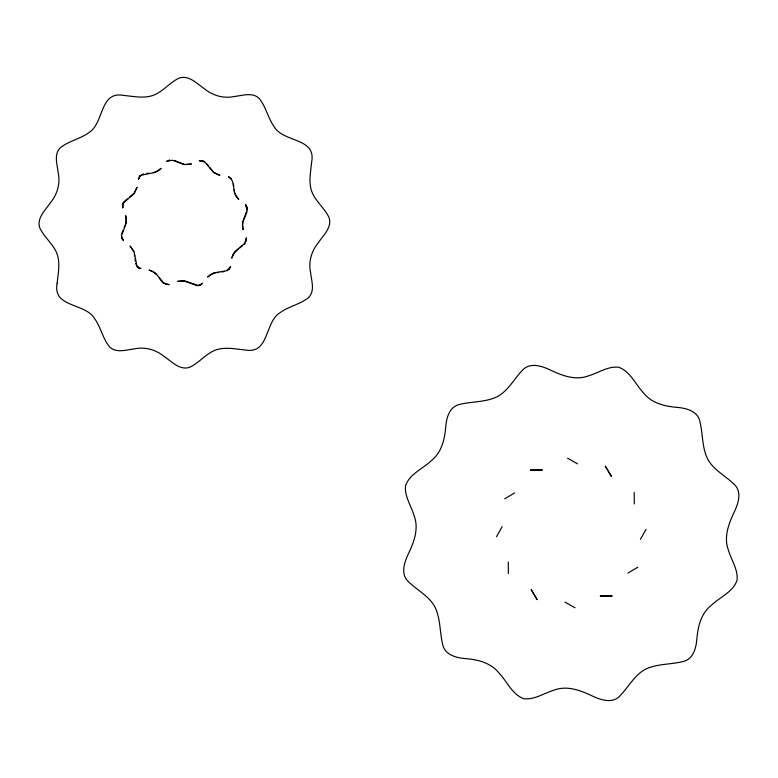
<?xml version="1.0" encoding="UTF-8"?>
<svg xmlns="http://www.w3.org/2000/svg" width="778" height="778" viewBox="0 0 778 778"><rect width="100%" height="100%" fill="white"/><g stroke="black" fill="none" stroke-linecap="round" stroke-linejoin="round"><path stroke-width="1.17" d="M246.169 241.345C245.498 237.611 248.094 234.703 244.35 243.67L234.674 251.741L231.718 258.131L233.099 254.328L238.087 249.223M125.686 223.724L126.406 219.639L125.696 215.662L126.337 222.673L121.981 234.499C119.773 235.112 125.735 244.039 122.282 238.875M243.106 221.652L242.396 225.737L243.096 229.724L242.464 222.712L246.811 210.887C248.056 208.027 242.794 198.478 247.414 209.797M121.747 233.604L122.982 230.58M124.217 227.565L125.462 224.541M243.339 220.845L247.044 211.781M502.16 526.638L496.52 536.694M640.411 539.349L646.061 529.303M244.107 244.564L245.42 243.028M127.271 198.818L123.381 202.348L122.603 204.351L122.866 208.047L122.661 204.692L123.391 203.019L134.127 193.644L137.074 187.255L134.244 193.051L129.848 196.824M239.809 247.89L242.386 245.897M227.069 270.812C234.285 261.457 228.995 270.219 225.824 270.841L213.415 272.981L207.658 277.046L210.75 274.44L215.467 272.806M514.598 492.931L504.689 498.815M627.972 573.055L637.892 567.181M169.672 159.869C166.764 162.31 162.962 161.523 172.59 160.278L184.415 164.625L191.427 163.993L185.806 164.528M143.619 173.893L140.234 175.643L138.426 179.241L139.923 176.236L141.401 175.147L155.386 172.395L161.134 168.34L158.041 170.946L153.324 172.57M146.857 173.445L149.016 173.154M216.547 272.66L218.706 272.368M221.934 271.93L224.093 271.639M165.743 284.456C169.478 283.795 172.385 286.382 163.409 282.647L155.347 272.961L148.958 270.015L152.76 271.386L156.534 274.653M182.548 163.75L184.989 164.44M174.496 160.453L181.537 163.341M204.74 161.668C193.022 160.103 203.262 160.297 205.382 162.738L213.444 172.415L219.834 175.371L214.038 172.531M577.636 463.873L567.59 458.223M564.935 602.114L574.981 607.764M231.445 178.522C227.876 177.238 226.651 173.533 232.544 181.264L234.693 193.673L238.749 199.431L236.142 196.338L234.723 192.438M162.524 282.404L164.061 283.707M213.444 171.928L209.603 167.28M206.938 163.837L208.271 165.558M159.198 278.096L161.853 281.539M121.572 237.416L122.418 239.167L121.387 235.588M133.651 251.313L130.043 245.955L134.108 251.702L136.85 265.687L137.939 267.165L140.954 268.663L137.356 266.854L135.596 263.47M233.488 184.075L233.789 186.224M234.227 189.462L234.518 191.621M134.283 253.764L134.575 255.913M135.012 259.152L135.304 261.311M634.323 503.94L634.196 492.406M508.248 562.056L508.384 573.581M57.134 283.367C52.369 307.855 85.21 302.7 94.517 318.503C100.897 327.285 102.686 338.595 109.64 346.978C116.399 353.455 126.328 349.769 134.438 348.894C145.039 346.58 155.989 349.721 164.294 356.557C171.734 361.498 179.63 370.571 189.482 367.352C198.059 363.443 204.147 355.77 212.482 351.423C222.625 346.103 234.285 348.943 245.08 349.954C269.558 354.719 264.413 321.878 280.216 312.571C288.988 306.192 300.298 304.402 308.691 297.449C315.158 290.69 311.472 280.761 310.607 272.65C308.292 262.05 311.424 251.1 318.27 242.794C323.21 235.355 332.274 227.458 329.065 217.607C325.146 209.029 317.473 202.941 313.126 194.607C307.816 184.464 310.646 172.804 311.657 162.009C316.432 137.531 283.581 142.675 274.274 126.872C267.895 118.1 266.105 106.79 259.152 98.398C252.403 91.93 242.464 95.606 234.363 96.482C223.763 98.796 212.812 95.665 204.507 88.818C197.067 83.878 189.161 74.814 179.31 78.024C170.742 81.943 164.644 89.616 156.32 93.963C146.176 99.273 134.506 96.443 123.721 95.431C99.234 90.656 104.388 123.508 88.585 132.814C79.803 139.194 68.493 140.983 60.11 147.937C53.633 154.686 57.319 164.625 58.194 172.726C60.509 183.326 57.368 194.276 50.531 202.581C45.591 210.021 36.517 217.928 39.736 227.779C43.646 236.347 51.319 242.435 55.666 250.769C60.976 260.912 58.146 272.582 57.134 283.367M405.552 485.598C404.288 496.393 411.251 505.758 414.129 515.746C418.953 528.252 414.207 541.478 408.8 552.934C404.404 561.93 399.853 574.621 409.072 582.304C417.309 590.123 427.91 595.617 434.095 605.449C440.698 617.197 439.502 631.094 442.536 643.844C444.442 655.066 456.501 657.964 466.139 658.655C478.227 659.715 491.025 662.914 498.902 672.912C507.149 681.479 512.021 694.462 523.886 698.732C534.68 699.996 544.046 693.033 554.033 690.154C566.549 685.33 579.766 690.076 591.222 695.474C600.227 699.879 612.918 704.43 620.591 695.211C628.41 686.964 633.905 676.374 643.737 670.179C655.494 663.585 669.391 664.782 682.141 661.747C693.354 659.841 696.261 647.773 696.952 638.145C698.012 626.057 701.202 613.259 711.209 605.381C719.776 597.134 732.75 592.262 737.029 580.398C738.293 569.603 731.33 560.238 728.451 550.25C723.628 537.734 728.364 524.518 733.771 513.062C738.166 504.056 742.718 491.365 733.508 483.683C725.261 475.873 714.661 470.379 708.476 460.537C701.873 448.789 703.069 434.892 700.035 422.143C698.138 410.93 686.07 408.022 676.442 407.332C664.344 406.272 651.556 403.082 643.669 393.075C635.432 384.507 630.55 371.534 618.685 367.255C607.89 365.991 598.525 372.954 588.538 375.832C576.031 380.656 562.805 375.92 551.349 370.513C542.344 366.107 529.662 361.556 521.98 370.775C514.161 379.022 508.666 389.622 498.834 395.808C487.086 402.411 473.18 401.215 460.44 404.249C449.217 406.145 446.319 418.214 445.629 427.842C444.569 439.94 441.369 452.728 431.372 460.615C422.804 468.852 409.821 473.734 405.552 485.598M122.506 205.645L122.632 204.031L122.506 205.645M139.32 176.985L140.234 175.643L139.32 176.985M229.656 268.128L228.557 269.733L229.656 268.128M202.484 283.299L199.119 285.516L197.291 285.701L183.812 280.946L177.365 281.393L184.376 280.751L197.865 285.361L199.683 285.156L202.484 283.299M200.87 284.67L199.119 285.516L200.87 284.67M542.227 469.961L530.547 470.087L542.227 469.961M612.033 595.899L600.344 596.036L612.033 595.899M201.444 160.803L203.058 160.92L201.444 160.803M138.961 267.943L137.356 266.854L138.961 267.943M611.352 476.311L605.391 466.255L611.352 476.311M537.102 599.595L531.228 589.685L537.102 599.595M247.083 207.668L246.373 206.219L247.083 207.668"/></g></svg>
